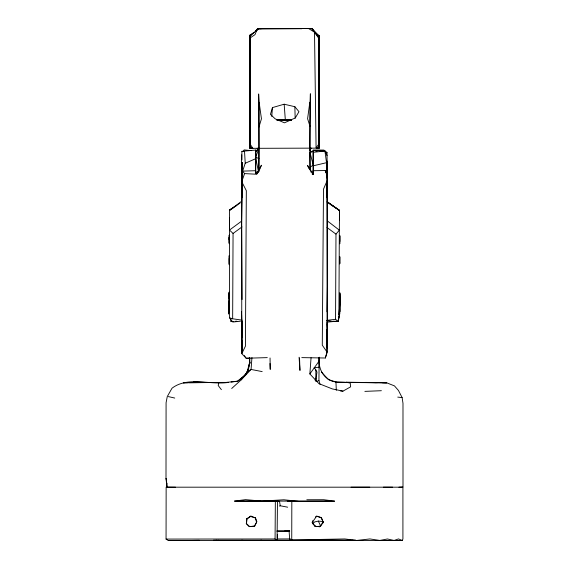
<?xml version="1.0" encoding="UTF-8"?>
<svg xmlns="http://www.w3.org/2000/svg" width="569" height="569" viewBox="0 0 569 569"><rect width="100%" height="100%" fill="white"/><g stroke="black" fill="none" stroke-linecap="round" stroke-linejoin="round"><path stroke-width="0.85" d="M175.522 487.199L167.058 487.135L165.999 478.87L166.084 402.717L167.265 396.579L172.023 388.2C187.983 376.073 210.189 385.284 228.475 382.404L189.356 382.653M241.633 314.785L242.088 328.299M242.017 353.1L242.031 339.921M242.038 337.282L242.117 328.555M249.819 143.708L249.798 36.132L249.919 35.1L254.4 32.248L249.812 35.975L249.947 148.082L251.839 148.175M249.755 363.349L249.77 357.645M253.731 32.782L249.812 35.975L249.869 143.793L252.892 148.324L319.038 148.125L319.173 37.575L319.053 35.847L316.961 34.268M313.206 173.744L313.235 150.38L324.935 151.02L327.061 155.557M316.371 147.897L319.024 147.89L316.357 148.125L319.01 148.146L319.138 36.075L312.36 28.806L310.133 28.486L258.689 28.542L257.757 28.706L255.509 31.188M316.378 148.118L319.038 148.125L319.053 35.847M327.41 328.32L327.388 348.015L327.395 333.448M188.624 540.443L168.147 540.45L166.056 539.085L166.148 487.185L402.916 487.185L402.916 539.021L402.226 540.429L380.483 540.443M229.222 243.738L229.207 235.104L229.229 239.627M229.229 263.845L229.193 255.616L229.229 264.749L229.2 258.475M249.627 363.193L249.642 357.915M255.552 172.884L255.744 151.638L259.08 148.409L259.13 102.335L258.646 93.956L258.881 148.395L257.124 148.239M258.909 171.191L258.874 148.516L255.758 151.091L255.744 151.909M306.812 499.76L323.711 499.731L334.536 501.133L291.826 501.296L291.741 539.967L289.756 540.386L289.095 531.012L285.154 531.062M309.863 150.124L309.863 148.417L311.648 148.239M301.783 357.617L325.354 358.008L326.997 351.955L327.346 180.224L326.634 174.434L325.283 170.544L313.206 170.714L313.128 174.334M241.498 202.137L241.683 162.727M241.697 160.102L241.725 154.846M249.763 363.612L249.77 362.026L246.96 372.624M310.069 148.395L310.375 93.757C309.678 119.099 309.557 144.54 310.062 169.889M326.891 345.867L326.955 329.394L326.898 336.969M339.75 256.583L339.729 263.269L339.729 262.821M242.081 320.148L232.657 318.782L233.062 233.454L229.513 230.047L241.498 221.22L241.491 160.892M338.875 314.621L339.949 303.426L339.729 293.597L339.828 313.341L338.221 321.513L335.561 319.309L335.98 234.115L339.337 230.153L339.522 210.459L330.098 204.264M228.958 307.004L229.065 292.125L229.143 298.832M241.498 221.22L241.797 162.741M241.818 160.109L241.889 151.333L255.737 150.045L255.744 151.354M234.705 540.536L277.067 540.408L275.069 538.964L275.346 501.296L277.473 501.296L277.067 540.408L277.43 540.422L277.388 534.341M339.409 220.139L339.473 210.381L327.459 201.924M229.471 229.606L229.592 217.607M241.718 193.403L242.117 167.926M326.891 176.184L326.905 162.471M327.019 311.812L327.367 286.093L326.891 186.333M326.891 332.787L326.912 330.39L326.891 342.858M242.117 347.588L241.768 353.655L246.213 358.242L267.281 357.624M326.891 173.474L327.047 161.055L326.898 174.484M241.562 311.492L241.548 335.34L242.067 331.542M242.117 196.277L241.562 223.048L242.102 299.529M256.775 521.56L254.684 526.225L249.016 526.51L246.413 523.665L246.519 518.85L250.922 516.119L255.552 517.968L256.562 522.555L256.775 521.56L255.317 517.847M320.07 384.402L318.925 380.462L319.188 357.432M242.109 342.424L241.996 346.806L242.053 334.117M258.838 171.383L255.73 172.464L256.69 174.142L258.838 171.383L259.08 148.409M319.102 37.277L319.138 36.075L314.636 32.284M229.506 298.803L229.556 297.096M327.445 330.041L327.353 347.687L327.431 310.027L327.445 318.676M339.416 306.783L339.494 304.308M319.501 365.106L319.494 357.218M229.179 300.588L228.589 314.031L229.229 305.681L229.101 293.44M326.883 177.037L326.891 164.178M242.088 163.054L242.117 174.541M251.946 357.524L251.064 369.452L241.171 379.879L231.697 388.492M319.173 357.631C318.306 365.789 321.044 374.338 328.1 379.039C334.785 384.096 342.851 380.967 350.234 383.101L350.632 386.842L342.943 391.152L332.303 388.904L318.925 383.634L309.856 373.947L311.065 357.766M289.884 538.687L289.756 540.386L316.151 540.55L314.501 540.28M271.754 116.41L272.444 107.598L284.166 104.205L294.856 106.709L298.967 111.68L295.29 117.947L284.436 122.819L275.197 118.85L270.439 114.376L272.444 107.598M242.102 175.117L241.605 180.686L241.647 194.015M312.673 520.806L312.196 522.42L314.849 526.211L316.158 526.666L312.666 523.651L312.879 521.261M332.965 321.179L338.221 321.513L338.711 316.343M242.053 162.343L242.195 176.205M338.221 321.513L338.839 316.357M249.272 365.767L249.507 364.053M309.828 102.228L307.594 118.729L309.984 126.211M315.759 380.81L316.983 372.076L314.358 367.645M249.997 38.038L254.969 34.645L257.28 29.047L308.547 28.478L314.508 32.22L316.079 147.826L319.088 143.793L319.173 37.575L311.492 28.592L258.596 28.486L258.966 28.521M315.767 381.23L315.887 369.772M248.689 367.951L249.471 363.989M246.413 523.665L247.088 518.949L250.922 516.119M241.171 379.879L247.807 371.28L249.77 362.026L249.791 363.591M248.774 368.15L245.63 374.793L237.373 381.18L225.687 382.489L218.866 382.46L218.197 385.505L221.384 389.665M258.959 126.994L261.448 118.793L259.13 102.335M325.354 358.008L327.019 352.773L326.912 329.337M241.889 151.333L244.542 151.574L245.225 163.246L241.818 173.559L242.835 174.854M241.718 181.66L246.327 190.672L245.438 346.165L241.768 353.655L241.718 181.66L244.613 173.595L242.515 171.127L255.744 170.7L255.758 174.199L244.613 173.595M258.554 172.037L255.573 157.457L258.874 148.516M338.263 319.501L338.896 317.872L339.337 230.153L327.545 221.064L327.026 152.506L323.868 150.081L313.199 150.024L317.168 151.105M259.485 169.839L261.42 165.223L256.69 174.142M327.346 180.224L323.491 189.157L322.282 345.184L326.997 351.955M243.418 151.326L244.094 149.917L251.598 150.643M165.999 478.87L166.233 478.387L166.397 480.136M312.666 523.651L314.771 521.894L318.363 521.097L323.149 521.538L320.66 526.105L319.657 526.759L314.849 526.211M250.602 526.61L254.35 526.048L256.121 523.252M244.222 376.18L247.721 371.059M309.856 373.947L319.159 361.016L319.216 367.176L319.614 367.275M312.196 522.42L316.691 516.14L321.563 517.783L323.185 522.655L319.657 526.759M315.062 380.17L316.136 378.926M252.892 148.324L249.926 147.862L249.855 36.409L251.107 35.278M246.078 374.032L238.155 381.159L231.114 382.069M252.97 33.422L256.783 30.171M311.492 28.592L258.909 28.493L255.659 31.16L257.657 29.588M240.467 321.208L232.785 322.04L229.556 317.886L229.492 210.416L241.491 201.369M233.062 233.454L242.003 226.931M315.375 517.043L316.691 516.14L321.563 517.783M240.018 203.105L229.663 209.897L233.283 207.635M229.492 210.416L233.041 208.119M234.008 207.18L236.875 205.43M247.807 371.28L251.064 369.452L262.181 371.6M310.069 169.96L309.998 152.456L313.114 150.828L313.227 173.588M166.056 539.085L275.069 538.964M316.584 381.557L318.925 380.462M245.225 163.246L255.744 158.687M279.415 506.069L280.24 505.777L287.651 507.185M257.28 29.047L258.909 28.493M313.206 165.821L326.521 162.684L324.935 151.02L313.213 152.307M379.85 540.429L387.439 538.985L394.097 540.436L402.226 540.429L398.52 538.921L394.097 540.436L379.85 540.429L369.914 538.943L356.685 540.443L291.741 539.967L344.793 538.957L356.685 540.443M213.439 540.201L355.639 540.201M199.292 540.308L184.441 540.536M275.346 501.296L234.535 501.09L245.538 499.653L261.754 501.09L334.536 501.133M252.067 147.919L250.068 148.175L249.798 36.132M215.167 540.458L216.867 540.244M316.905 526.574L320.66 526.105L318.363 521.097M326.905 320.333L335.561 319.309M314.145 367.759L319.216 367.176M321.556 372.162L328.42 379.601L337.325 382.368L386.764 382.845L394.459 385.889L398.456 390.455L402.119 397.603L402.987 403.3L403.001 486.972L398.912 487.185M326.698 322.175L336.791 321.215M259.997 540.394L261.733 540.237M233.375 321.435L230.758 321.62L230.701 318.206M235.118 321.314L236.86 321.186M258.689 28.542L301.783 28.735M365.661 382.389L386.764 382.845L382.396 382.745M218.866 382.46L183.346 382.823L187.635 382.702M364.871 391.372L381.386 390.711M249.642 358.178L246.142 358.271L244.35 355.582M325.304 152.549L327.026 152.506M197.087 382.432L193.638 381.906L204.627 382.389M290.112 538.928L277.316 538.978M384.651 540.536L385.049 540.536L169.121 540.543M249.933 148.146L251.704 148.139L249.947 148.082L249.919 35.1M284.792 531.076L289.642 531.055M228.475 382.404L201.405 382.46M287.651 501.303L291.826 501.296M289.486 531.069L276.996 531.055M351.059 487.199L369.75 487.178M234.535 501.09L261.754 501.09L283.91 499.781L298.369 501.332M276.961 531.076L289.742 531.062M291.605 120.102L276.854 120.009M193.794 382.389L197.77 382.389M383.357 487.171L392.646 487.185M277.693 501.303L279.351 501.303M249.926 147.862L251.697 147.869M371.144 382.496L335.966 382.332L336.3 390.284M257.757 28.706L261.271 28.735M276.797 120.031L287.373 120.095M376.045 382.653L337.325 382.368L378.036 382.653M376.934 382.645L346.286 382.219L347.901 382.653M326.841 320.795L331.215 321.072M241.605 540.244L243.312 540.401M291.627 540.273L293.312 540.429M340.312 390.889L342.943 391.152M397.759 397.098L402.119 397.603M352.211 540.244L353.911 540.458M316.378 147.755L319.01 148.125M218.062 540.273L219.812 540.55M246.519 518.85L247.088 518.949M313.235 150.38L316.62 151.027M168.317 396.586L174.754 398.058M255.573 157.457L258.931 158.36M229.556 317.886L232.657 318.782M250.118 516.318L255.552 517.968M326.848 345.497L327.168 345.703L326.912 342.197M339.473 210.381L326.976 201.903M339.522 210.459L327.459 201.995L327.545 221.064M327.033 227.543L335.98 234.115M246.185 523.444L249.848 526.723M314.508 32.22L318.996 38.678M312.36 28.806L314.799 32.483M313.227 174.519L307.552 165.408L308.846 168.488M320.824 517.313L322.765 520.834M311.158 152.279L309.842 149.178L310.71 152.414M309.998 152.456L313.199 165.01L310.055 167.322L311.065 172.279M166.795 483.031L167.002 483.991M326.891 329.366L327.324 331.905M279.535 501.431L280.24 505.777M241.711 326.322L242.159 329.28M229.57 297.331L229.343 295.78L229.471 308.917M325.283 170.544L325.525 172.3M326.94 171.084L327.417 201.689M249.812 35.975L249.855 36.409M166.561 481.886L167.058 487.135M242.088 175.387L241.925 162.734L242.102 175.28M284.166 104.205L285.339 119.981M299.081 357.247L299.97 370.44L299.529 358.036M326.521 162.684L327.097 173.844M241.797 330.987L242.102 338.036M269.998 363.484L270.232 369.402L270.047 357.986M323.149 521.538L323.185 522.655M294.856 106.709L295.162 118.16M241.754 321.599L241.711 329.629L241.697 322.189M319.138 36.075L319.195 39.083M326.891 323.569L327.41 331.25L327.388 321.869M339.423 297.715L339.551 309.429M241.932 193.382L242.01 180.814L241.875 193.531M312.303 172.805L312.317 174.498M313.206 170.714L313.213 174.043M242.024 321.108L242.053 331.77M242.095 345.995L242.109 349.544M241.541 331.585L241.541 329.814L241.59 347.944L241.59 346.286M327.403 322.68L327.41 331.322M255.737 150.045L255.744 172.464M319.202 357.481L319.202 362.759M327.033 181.568L326.926 197.315L327.033 181.568M339.736 256.889L339.729 263.81L339.736 256.889M339.721 235.644L339.721 241.583L339.721 235.644M241.569 341.165L241.555 347.638L241.541 328.285L241.569 341.165M339.736 235.808L339.75 243.731L339.736 235.808M241.967 181.66L242.074 197.372L241.967 181.66M339.885 292.957L339.835 311.641L339.885 292.957M327.075 194.769L327.004 196.639L326.983 181.596L327.075 194.769M291.228 119.988L277.722 119.988L291.228 119.988M229.2 239.151L229.165 237.23L229.229 243.226L229.2 239.151"/></g></svg>
